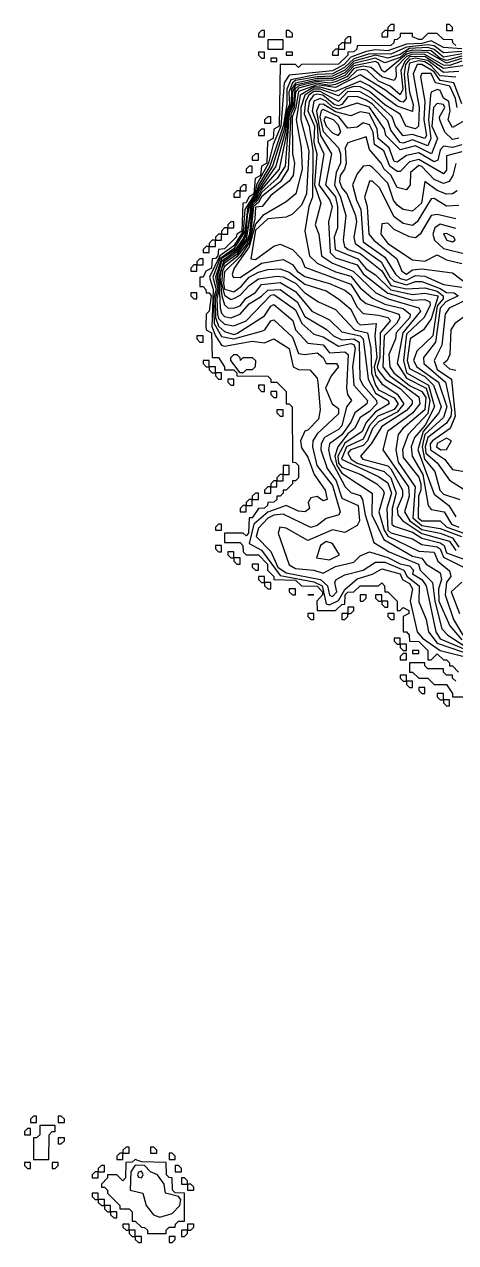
# Model space of a CAD drawing. Header units: metres. Extents: x 310028 to 360472, y 4137098 to 4159193.
# Drawn here: x 349508 to 351607, y 4145108 to 4151032 of the extents above; entities that cross this region are included whole.
import ezdxf

# ---------------------------------------------------------------- set-up
doc = ezdxf.new("R2010")
doc.units = ezdxf.units.M
for name, color, linetype in [('COAST', 5, 'Continuous'), ('CONTOUR', 254, 'Continuous'), ('CONTOUR_INDEX', 33, 'Continuous')]:
    doc.layers.add(name, color=color, linetype=linetype)

msp = doc.modelspace()

# ---------------------------------------------------------------- linework, layer by layer
at = {"layer": 'COAST'}
for points in [[(350647.5, 4150972.5), (350677.5, 4150972.5), (350677.5, 4151002.5), (350662.5, 4151002.5), (350647.5, 4150987.5), (350647.5, 4150972.5)], [(350782.5, 4150972.5), (350812.5, 4150972.5), (350812.5, 4150987.5), (350797.5, 4151002.5), (350782.5, 4151002.5), (350782.5, 4150972.5)], [(351247.5, 4150972.5), (351277.5, 4150972.5), (351277.5, 4151002.5), (351262.5, 4151002.5), (351247.5, 4150987.5), (351247.5, 4150972.5)], [(351277.5, 4151002.5), (351307.5, 4151002.5), (351307.5, 4151032.5), (351292.5, 4151032.5), (351277.5, 4151017.5), (351277.5, 4151002.5)], [(351562.5, 4151002.5), (351592.5, 4151002.5), (351592.5, 4151017.5), (351577.5, 4151032.5), (351562.5, 4151032.5), (351562.5, 4151002.5)], [(351607.5, 4150929.9), (351593.3, 4150942.5), (351592.5, 4150957.7), (351547.5, 4150958.3), (351517.5, 4150987.7), (351472.5, 4150987.7), (351442.5, 4150959.4), (351427.5, 4150959.2), (351397.8, 4150972.5), (351397.5, 4150987.5), (351352.5, 4150987.6), (351337.5, 4150987.6), (351337.1, 4150972.5), (351322.5, 4150958.3), (351307.5, 4150957.6), (351306.5, 4150942.5), (351292.5, 4150929.4), (351127.5, 4150927.7), (351126.5, 4150912.5), (351112.5, 4150899.7), (351082.5, 4150897.5), (351081.9, 4150882.5), (351037.5, 4150838.8), (350857.5, 4150837.5), (350842.5, 4150822.6), (350827.5, 4150837.5), (350752.5, 4150837.5), (350748, 4150537.5), (350721.6, 4150522.5), (350718.8, 4150477.5), (350691.9, 4150462.5), (350688, 4150357.5), (350661.6, 4150342.5), (350657.9, 4150297.5), (350631.5, 4150282.5), (350625, 4150207.5), (350601.2, 4150192.5), (350587.5, 4150165.2), (350572, 4150162.5), (350566.7, 4150027.5), (350541.4, 4150012.5), (350539.5, 4149997.5), (350482.5, 4149940.3), (350452.3, 4149937.5), (350448.8, 4149907.5), (350437.5, 4149893.6), (350422.4, 4149892.5), (350418.5, 4149847.5), (350391.7, 4149832.5), (350377.5, 4149803.2), (350362.4, 4149802.5), (350362.5, 4149757.5), (350377.5, 4149757.2), (350391.7, 4149742.5), (350392.4, 4149727.5), (350407.5, 4149726.4), (350416.7, 4149712.5), (350406.8, 4149637.5), (350392.2, 4149622.5), (350391.7, 4149562.5), (350392, 4149547.5), (350419.1, 4149532.5), (350422.5, 4149412.5), (350452.5, 4149412.1), (350482.5, 4149367.5), (350482.5, 4149352.5), (350527.5, 4149352.4), (350542.5, 4149337.5), (350542.5, 4149322.5), (350692.5, 4149322.2), (350707.4, 4149307.5), (350707.5, 4149292.5), (350737.5, 4149292.5), (350782.1, 4149247.5), (350782.5, 4149187.5), (350797.5, 4149187.4), (350811.9, 4149172.5), (350812.5, 4148902.5), (350827.5, 4148902.4), (350842.3, 4148887.5), (350842.2, 4148827.5), (350827.5, 4148812.7), (350812.5, 4148812.5), (350812.3, 4148797.5), (350782.5, 4148767.6), (350767.5, 4148767.5), (350767.4, 4148752.5), (350752.5, 4148737.8), (350737.5, 4148737.5), (350737.2, 4148722.5), (350722.5, 4148708.3), (350692.5, 4148707.5), (350692.1, 4148692.5), (350677.5, 4148679.2), (350647.5, 4148677.7), (350617.5, 4148633.2), (350602.3, 4148632.5), (350599.2, 4148557.5), (350587.5, 4148544.9), (350572.5, 4148557.6), (350482.5, 4148557.6), (350482.4, 4148512.5), (350557.5, 4148512.1), (350570.8, 4148497.5), (350572.5, 4148467.5), (350587.5, 4148452.4), (350647.5, 4148452.1), (350691.1, 4148407.5), (350691.9, 4148377.5), (350721.7, 4148347.5), (350722.5, 4148332.3), (350827.5, 4148329.9), (350857.5, 4148301.4), (350932.5, 4148299.8), (350959, 4148272.5), (350959.6, 4148257.5), (350932.3, 4148227.5), (350932.5, 4148182.4), (351022.5, 4148182), (351052.5, 4148211.6), (351067.7, 4148212.5), (351069.4, 4148257.5), (351082.5, 4148271.5), (351112.5, 4148272.2), (351142.5, 4148302), (351232.5, 4148302.3), (351247.5, 4148316.6), (351261.5, 4148302.5), (351262.4, 4148272.5), (351277.5, 4148272.1), (351322.1, 4148227.5), (351322.5, 4148182.5), (351337.5, 4148182.4), (351352.5, 4148196.5), (351379.9, 4148182.5), (351379.9, 4148167.5), (351351.9, 4148152.5), (351352.5, 4148077.5), (351367.5, 4148077.3), (351381.7, 4148062.5), (351382.5, 4148032.5), (351427.5, 4148031.5), (351472.4, 4147987.5), (351472.5, 4147942.5), (351487.5, 4147942.5), (351517.5, 4147970.4), (351547.5, 4147942.4), (351562.5, 4147941.9), (351577.3, 4147927.5), (351577.5, 4147912.5), (351592.5, 4147912.4), (351622, 4147882.5)], [(350692.5, 4150912.5), (350767.5, 4150912.5), (350767.5, 4150957.5), (350692.5, 4150957.5), (350692.5, 4150912.5)], [(351037.5, 4150912.5), (351067.6, 4150912.5), (351067.5, 4150942.5), (351052.5, 4150942.5), (351037.5, 4150927.5), (351037.5, 4150912.5)], [(351067.5, 4150942.5), (351097.5, 4150942.5), (351097.5, 4150972.5), (351082.5, 4150972.5), (351067.5, 4150957.5), (351067.5, 4150942.5)], [(350647.5, 4150882.5), (350662.5, 4150867.5), (350677.5, 4150867.5), (350677.5, 4150897.5), (350647.5, 4150897.5), (350647.5, 4150882.5)], [(350782.5, 4150882.5), (350812.5, 4150882.5), (350812.5, 4150897.5), (350782.5, 4150897.5), (350782.5, 4150882.5)], [(351007.5, 4150882.5), (351037.5, 4150882.4), (351037.5, 4150912.5), (351022.5, 4150912.5), (351007.5, 4150897.5), (351007.5, 4150882.5)], [(350707.5, 4150852.5), (350737.5, 4150852.5), (350737.5, 4150867.5), (350707.5, 4150867.5), (350707.5, 4150852.5)], [(350677.5, 4150552.5), (350707.6, 4150552.5), (350707.5, 4150582.5), (350692.5, 4150582.5), (350677.5, 4150567.5), (350677.5, 4150552.5)], [(350647.5, 4150492.5), (350677.5, 4150492.5), (350677.5, 4150522.5), (350662.5, 4150522.5), (350647.5, 4150507.5), (350647.5, 4150492.5)], [(350617.5, 4150372.5), (350647.5, 4150372.4), (350647.5, 4150402.5), (350632.5, 4150402.5), (350617.5, 4150387.5), (350617.5, 4150372.5)], [(350587.5, 4150312.5), (350617.5, 4150312.4), (350617.5, 4150342.5), (350602.5, 4150342.5), (350587.5, 4150327.5), (350587.5, 4150312.5)], [(350557.5, 4150222.5), (350587.5, 4150222.4), (350587.5, 4150252.5), (350572.5, 4150252.5), (350557.5, 4150237.5), (350557.5, 4150222.5)], [(350527.5, 4150192.5), (350557.5, 4150192.4), (350557.5, 4150222.5), (350542.5, 4150222.5), (350527.5, 4150207.5), (350527.5, 4150192.5)], [(350497.5, 4150042.5), (350527.5, 4150042.4), (350527.5, 4150072.5), (350512.5, 4150072.5), (350497.5, 4150057.5), (350497.5, 4150042.5)], [(350437.5, 4149982.5), (350467.5, 4149982.5), (350467.5, 4150012.5), (350452.5, 4150012.5), (350437.5, 4149997.5), (350437.5, 4149982.5)], [(350467.5, 4150012.5), (350497.5, 4150012.5), (350497.5, 4150042.5), (350482.5, 4150042.5), (350467.5, 4150027.5), (350467.5, 4150012.5)], [(350377.5, 4149922.5), (350407.5, 4149922.5), (350407.5, 4149952.5), (350392.5, 4149952.5), (350377.5, 4149937.5), (350377.5, 4149922.5)], [(350407.5, 4149952.5), (350437.6, 4149952.5), (350437.5, 4149982.5), (350422.5, 4149982.5), (350407.5, 4149967.5), (350407.5, 4149952.5)], [(350347.5, 4149862.5), (350377.5, 4149862.5), (350377.5, 4149892.5), (350362.5, 4149892.5), (350347.5, 4149877.5), (350347.5, 4149862.5)], [(350317.5, 4149832.5), (350347.5, 4149832.5), (350347.5, 4149862.5), (350332.5, 4149862.5), (350317.5, 4149847.5), (350317.5, 4149832.5)], [(350317.5, 4149712.5), (350332.5, 4149697.5), (350347.5, 4149697.5), (350347.5, 4149727.5), (350317.5, 4149727.5), (350317.5, 4149712.5)], [(350347.5, 4149502.5), (350362.5, 4149487.5), (350377.5, 4149487.5), (350377.5, 4149517.5), (350347.5, 4149517.5), (350347.5, 4149502.5)], [(350377.5, 4149382.5), (350392.5, 4149367.5), (350407.5, 4149367.5), (350407.5, 4149397.5), (350377.5, 4149397.5), (350377.5, 4149382.5)], [(350557.5, 4149337.7), (350512.7, 4149397.5), (350512.9, 4149412.5), (350527.5, 4149426.8), (350542.5, 4149426.7), (350556.8, 4149412.5), (350557.5, 4149397.5), (350572.5, 4149411.7), (350602.5, 4149412.4), (350617.5, 4149412.4), (350632.4, 4149397.5), (350632.1, 4149367.5), (350617.5, 4149353), (350587.5, 4149352.5), (350572.5, 4149337.8), (350557.5, 4149337.7)], [(350407.5, 4149352.5), (350422.5, 4149337.5), (350437.5, 4149337.5), (350437.5, 4149367.5), (350407.5, 4149367.5), (350407.5, 4149352.5)], [(350437.5, 4149322.5), (350452.5, 4149307.5), (350467.5, 4149307.5), (350467.5, 4149337.5), (350437.5, 4149337.5), (350437.5, 4149322.5)], [(350497.5, 4149292.5), (350512.5, 4149277.5), (350527.5, 4149277.5), (350527.5, 4149307.5), (350497.5, 4149307.5), (350497.5, 4149292.5)], [(350647.5, 4149262.5), (350662.5, 4149247.5), (350677.5, 4149247.5), (350677.5, 4149277.5), (350647.5, 4149277.5), (350647.5, 4149262.5)], [(350707.5, 4149232.5), (350722.5, 4149217.5), (350737.5, 4149217.5), (350737.5, 4149247.5), (350707.5, 4149247.5), (350707.5, 4149232.5)], [(350737.5, 4149142.5), (350752.5, 4149127.5), (350767.5, 4149127.5), (350767.5, 4149157.5), (350737.5, 4149157.5), (350737.5, 4149142.5)], [(350767.5, 4148842.5), (350797.5, 4148842.5), (350797.5, 4148887.5), (350767.5, 4148887.5), (350767.5, 4148842.5)], [(350707.5, 4148782.5), (350737.5, 4148782.5), (350737.5, 4148812.5), (350722.5, 4148812.5), (350707.5, 4148797.5), (350707.5, 4148782.5)], [(350737.5, 4148812.5), (350767.5, 4148812.5), (350767.5, 4148842.5), (350752.5, 4148842.5), (350737.5, 4148827.5), (350737.5, 4148812.5)], [(350617.5, 4148722.5), (350647.5, 4148722.5), (350647.5, 4148752.5), (350632.5, 4148752.5), (350617.5, 4148737.5), (350617.5, 4148722.5)], [(350677.5, 4148752.5), (350707.5, 4148752.5), (350707.5, 4148782.5), (350692.5, 4148782.5), (350677.5, 4148767.5), (350677.5, 4148752.5)], [(350557.5, 4148662.5), (350587.5, 4148662.5), (350587.5, 4148692.5), (350572.5, 4148692.5), (350557.5, 4148677.5), (350557.5, 4148662.5)], [(350587.5, 4148692.5), (350617.5, 4148692.5), (350617.5, 4148722.5), (350602.5, 4148722.5), (350587.5, 4148707.5), (350587.5, 4148692.5)], [(350437.5, 4148572.5), (350467.5, 4148572.5), (350467.5, 4148602.5), (350452.5, 4148602.5), (350437.5, 4148587.5), (350437.5, 4148572.5)], [(350437.5, 4148482.5), (350452.5, 4148467.5), (350467.5, 4148467.5), (350467.5, 4148497.5), (350437.5, 4148497.5), (350437.5, 4148482.5)], [(350497.5, 4148452.5), (350512.5, 4148437.5), (350527.5, 4148437.5), (350527.5, 4148467.5), (350497.5, 4148467.5), (350497.5, 4148452.5)], [(350527.5, 4148422.5), (350542.5, 4148407.5), (350557.5, 4148407.5), (350557.5, 4148437.5), (350527.5, 4148437.5), (350527.5, 4148422.5)], [(350617.5, 4148392.5), (350632.5, 4148377.5), (350647.5, 4148377.5), (350647.5, 4148407.5), (350617.5, 4148407.5), (350617.5, 4148392.5)], [(350647.5, 4148332.5), (350662.5, 4148317.5), (350677.5, 4148317.5), (350677.5, 4148347.5), (350647.5, 4148347.5), (350647.5, 4148332.5)], [(350677.5, 4148302.5), (350692.5, 4148287.5), (350707.5, 4148287.5), (350707.5, 4148317.5), (350677.5, 4148317.5), (350677.5, 4148302.5)], [(350797.5, 4148272.5), (350812.5, 4148257.5), (350827.5, 4148257.5), (350827.5, 4148287.5), (350797.5, 4148287.5), (350797.5, 4148272.5)], [(350887.5, 4148257.5), (350917.5, 4148257.5), (350887.5, 4148257.5)], [(351142.5, 4148242.5), (351142.5, 4148227.5), (351157.5, 4148227.5), (351172.5, 4148242.5), (351172.5, 4148257.5), (351142.5, 4148257.5), (351142.5, 4148242.5)], [(351217.5, 4148242.5), (351232.5, 4148227.5), (351247.5, 4148227.5), (351247.5, 4148257.5), (351217.5, 4148257.5), (351217.5, 4148242.5)], [(351247.5, 4148212.5), (351262.5, 4148197.5), (351277.5, 4148197.5), (351277.5, 4148227.5), (351247.5, 4148227.5), (351247.5, 4148212.5)], [(350887.5, 4148152.5), (350902.5, 4148137.5), (350917.5, 4148137.5), (350917.5, 4148167.5), (350887.5, 4148167.5), (350887.5, 4148152.5)], [(351052.5, 4148152.5), (351052.5, 4148137.5), (351067.5, 4148137.5), (351082.5, 4148152.5), (351082.5, 4148167.5), (351052.5, 4148167.5), (351052.5, 4148152.5)], [(351082.5, 4148182.5), (351082.5, 4148167.5), (351097.5, 4148167.5), (351112.5, 4148182.5), (351112.5, 4148197.5), (351082.5, 4148197.5), (351082.5, 4148182.5)], [(351277.5, 4148152.5), (351292.5, 4148137.5), (351307.5, 4148137.5), (351307.5, 4148167.5), (351277.5, 4148167.5), (351277.5, 4148152.5)], [(351307.5, 4148032.5), (351322.5, 4148017.5), (351337.5, 4148017.5), (351337.5, 4148047.5), (351307.5, 4148047.5), (351307.5, 4148032.5)], [(351337.5, 4148002.5), (351352.5, 4147987.5), (351367.5, 4147987.5), (351367.5, 4148017.5), (351337.5, 4148017.5), (351337.5, 4148002.5)], [(351397.5, 4147972.5), (351427.5, 4147972.5), (351427.5, 4147987.5), (351397.5, 4147987.5), (351397.5, 4147972.5)], [(351337.5, 4147942.5), (351367.5, 4147942.5), (351367.5, 4147972.5), (351352.5, 4147972.5), (351337.5, 4147957.5), (351337.5, 4147942.5)], [(351607.5, 4147837.9), (351592.8, 4147852.5), (351592.5, 4147867.5), (351562.5, 4147867.7), (351547.6, 4147882.5), (351547.5, 4147897.5), (351472.5, 4147897.8), (351457.5, 4147912.5), (351457.5, 4147927.5), (351382.5, 4147927.5), (351382.5, 4147882.5), (351397.5, 4147882.4), (351427.5, 4147852.4), (351472.5, 4147852.1), (351502.5, 4147822.4), (351562.5, 4147822.1), (351592.4, 4147777.5), (351592.5, 4147762.5), (351667.5, 4147762.3)], [(351337.5, 4147852.5), (351352.5, 4147837.5), (351367.5, 4147837.5), (351367.5, 4147867.5), (351337.5, 4147867.5), (351337.5, 4147852.5)], [(351367.5, 4147822.5), (351382.5, 4147807.5), (351397.5, 4147807.5), (351397.5, 4147837.5), (351367.5, 4147837.5), (351367.5, 4147822.5)], [(351427.5, 4147792.5), (351442.5, 4147777.5), (351457.5, 4147777.5), (351457.5, 4147807.5), (351427.5, 4147807.5), (351427.5, 4147792.5)], [(351517.5, 4147762.5), (351532.5, 4147747.5), (351547.5, 4147747.5), (351547.5, 4147777.5), (351517.5, 4147777.5), (351517.5, 4147762.5)], [(351547.5, 4147732.5), (351562.5, 4147717.5), (351577.5, 4147717.5), (351577.5, 4147747.5), (351547.5, 4147747.5), (351547.5, 4147732.5)], [(349537.5, 4145692.5), (349567.5, 4145692.5), (349567.5, 4145722.5), (349552.5, 4145722.5), (349537.5, 4145707.5), (349537.5, 4145692.5)], [(349672.5, 4145692.5), (349702.5, 4145692.5), (349702.5, 4145707.5), (349687.5, 4145722.5), (349672.5, 4145722.5), (349672.5, 4145692.5)], [(349552.5, 4145512.5), (349627.5, 4145512.5), (349627.7, 4145632.5), (349642.5, 4145647.3), (349657.5, 4145647.5), (349657.5, 4145677.5), (349582.5, 4145677.5), (349582.4, 4145632.5), (349567.5, 4145617.6), (349552.5, 4145617.5), (349552.5, 4145512.5)], [(349507.5, 4145632.5), (349537.5, 4145632.5), (349537.5, 4145662.5), (349522.5, 4145662.5), (349507.5, 4145647.5), (349507.5, 4145632.5)], [(349672.5, 4145602.5), (349672.5, 4145587.5), (349687.5, 4145587.5), (349702.5, 4145602.5), (349702.5, 4145617.5), (349672.5, 4145617.5), (349672.5, 4145602.5)], [(349987.5, 4145542.5), (350017.5, 4145542.5), (350017.5, 4145572.5), (350002.5, 4145572.5), (349987.5, 4145557.5), (349987.5, 4145542.5)], [(350122.5, 4145542.5), (350152.5, 4145542.5), (350152.5, 4145557.5), (350137.5, 4145572.5), (350122.5, 4145572.5), (350122.5, 4145542.5)], [(349507.5, 4145482.5), (349522.5, 4145467.5), (349537.5, 4145467.5), (349537.5, 4145497.5), (349507.5, 4145497.5), (349507.5, 4145482.5)], [(349642.5, 4145482.5), (349642.5, 4145467.5), (349657.5, 4145467.5), (349672.5, 4145482.5), (349672.5, 4145497.5), (349642.5, 4145497.5), (349642.5, 4145482.5)], [(350107.4, 4145152.5), (350197.5, 4145152.4), (350197.8, 4145167.5), (350212.5, 4145182.1), (350242.5, 4145182.4), (350242.9, 4145197.5), (350257.5, 4145211.9), (350287.5, 4145212.5), (350287.9, 4145347.5), (350242.5, 4145350.5), (350228.6, 4145362.5), (350227.7, 4145422.5), (350212.5, 4145423.5), (350199.2, 4145437.5), (350197.5, 4145497.6), (350077.5, 4145500.8), (350047.5, 4145512.6), (350032.5, 4145499.4), (350002.2, 4145497.5), (350000.1, 4145422.5), (349987.5, 4145408), (349957.5, 4145437.5), (349912.5, 4145437.5), (349912.4, 4145422.5), (349882.5, 4145392.5), (349882.5, 4145377.5), (349897.5, 4145377.4), (349912.2, 4145362.5), (349912.4, 4145347.5), (349972.4, 4145287.5), (349972.5, 4145272.5), (350017.5, 4145272.3), (350031.8, 4145257.5), (350032.5, 4145212.5), (350047.5, 4145212.4), (350077.5, 4145182.4), (350092.5, 4145181.9), (350107.1, 4145167.5), (350107.4, 4145152.5)], [(349957.5, 4145512.5), (349987.5, 4145512.5), (349987.5, 4145542.5), (349972.5, 4145542.5), (349957.5, 4145527.5), (349957.5, 4145512.5)], [(350212.5, 4145512.5), (350242.5, 4145512.5), (350242.5, 4145527.5), (350227.5, 4145542.5), (350212.5, 4145542.5), (350212.5, 4145512.5)], [(349837.5, 4145422.5), (349867.5, 4145422.5), (349867.5, 4145452.5), (349852.5, 4145452.5), (349837.5, 4145437.5), (349837.5, 4145422.5)], [(349867.5, 4145452.5), (349897.5, 4145452.5), (349897.5, 4145482.5), (349882.5, 4145482.5), (349867.5, 4145467.5), (349867.5, 4145452.5)], [(350242.5, 4145452.5), (350272.5, 4145452.5), (350272.5, 4145467.5), (350257.5, 4145482.5), (350242.5, 4145482.5), (350242.5, 4145452.5)], [(350272.5, 4145392.5), (350302.5, 4145392.5), (350302.5, 4145407.5), (350287.5, 4145422.5), (350272.5, 4145422.5), (350272.5, 4145392.5)], [(350302.4, 4145362.5), (350332.5, 4145362.5), (350332.5, 4145377.5), (350317.5, 4145392.5), (350302.5, 4145392.5), (350302.4, 4145362.5)], [(349837.5, 4145332.5), (349852.5, 4145317.5), (349867.5, 4145317.5), (349867.5, 4145347.5), (349837.5, 4145347.5), (349837.5, 4145332.5)], [(349867.5, 4145302.5), (349882.5, 4145287.5), (349897.5, 4145287.5), (349897.5, 4145317.5), (349867.5, 4145317.5), (349867.5, 4145302.5)], [(349897.5, 4145272.5), (349912.5, 4145257.5), (349927.5, 4145257.5), (349927.5, 4145287.5), (349897.5, 4145287.5), (349897.5, 4145272.5)], [(349927.5, 4145242.5), (349942.5, 4145227.5), (349957.5, 4145227.5), (349957.5, 4145257.5), (349927.5, 4145257.5), (349927.5, 4145242.5)], [(349987.5, 4145182.5), (350002.5, 4145167.5), (350017.5, 4145167.5), (350017.5, 4145197.5), (349987.5, 4145197.5), (349987.5, 4145182.5)], [(350302.5, 4145182.5), (350302.5, 4145167.5), (350317.5, 4145167.5), (350332.5, 4145182.5), (350332.5, 4145197.5), (350302.5, 4145197.5), (350302.5, 4145182.5)], [(350017.5, 4145152.5), (350032.5, 4145137.5), (350047.5, 4145137.5), (350047.5, 4145167.5), (350017.5, 4145167.5), (350017.5, 4145152.5)], [(350047.5, 4145122.5), (350062.5, 4145107.5), (350077.5, 4145107.5), (350077.5, 4145137.5), (350047.5, 4145137.5), (350047.5, 4145122.5)], [(350212.5, 4145122.5), (350212.5, 4145107.5), (350227.5, 4145107.5), (350242.5, 4145122.5), (350242.5, 4145137.5), (350212.5, 4145137.5), (350212.5, 4145122.5)], [(350272.5, 4145152.5), (350272.5, 4145137.5), (350287.5, 4145137.5), (350302.5, 4145152.5), (350302.5, 4145167.5), (350272.5, 4145167.5), (350272.5, 4145152.5)]]:
    msp.add_lwpolyline(points, dxfattribs=at)
at = {"layer": 'CONTOUR'}
for points, elevation in [([(351637.5, 4150913.5), (351547.5, 4150920.3), (351487.5, 4150951.7), (351442.5, 4150939.7), (351367.5, 4150936.2), (351277.5, 4150903.8), (351217.5, 4150909.2), (351172.5, 4150901), (351097.5, 4150872.3), (351065.1, 4150837.5), (351007.5, 4150805.9), (350797.5, 4150785.3), (350773.2, 4150747.5), (350756.5, 4150537.5), (350718.6, 4150447.5), (350696.6, 4150357.5), (350638, 4150252.5), (350630, 4150207.5), (350581, 4150132.5), (350572.8, 4150027.5), (350527.5, 4149955.8), (350459.1, 4149907.5), (350408.3, 4149802.5), (350426.5, 4149742.5), (350420.6, 4149562.5), (350437.5, 4149517), (350467.4, 4149472.5), (350482.5, 4149468.2), (350617.5, 4149491), (350677.5, 4149483.3), (350722.5, 4149502.4), (350797.5, 4149456.4), (350815.9, 4149367.5), (350842.5, 4149354.1), (350897.3, 4149352.5), (350932.5, 4149311.3), (350936.3, 4149292.5), (350947.4, 4149157.5), (350939.3, 4149112.5), (350887.5, 4149058.7), (350872.5, 4149053.7), (350851.5, 4149007.5), (350857.5, 4148973.2), (350887.5, 4148927.8), (350919.2, 4148842.5), (350971.4, 4148767.5), (350981.2, 4148722.5), (350962.5, 4148714.6), (350932.5, 4148736.3), (350902.5, 4148729.9), (350890, 4148707.5), (350895.2, 4148677.5), (350875.5, 4148662.5), (350842.5, 4148665.3), (350782.5, 4148692.2), (350692.5, 4148659.6), (350625, 4148602.5), (350602.5, 4148507.5), (350662.5, 4148475.9), (350752.5, 4148352.2), (350917.5, 4148320.5), (350957.3, 4148302.5), (350977.5, 4148214.7), (350992.5, 4148208.8), (351037.5, 4148230.7), (351067.5, 4148284), (351127.5, 4148335.3), (351202.5, 4148358.5), (351247.5, 4148384), (351337.5, 4148360.3), (351348.6, 4148332.5), (351382.5, 4148313.8), (351397.7, 4148287.5), (351386, 4148227.5), (351419.9, 4148077.5), (351445.7, 4148047.5), (351532.5, 4147988.1), (351727.5, 4147938.8)], 10), ([(351637.5, 4150899.9), (351547.5, 4150893.7), (351502.5, 4150927.6), (351472.5, 4150933.2), (351367.5, 4150921.8), (351292.5, 4150887.9), (351187.5, 4150888.4), (351112.5, 4150865.2), (351066.5, 4150822.5), (351007.5, 4150792.1), (350932.5, 4150788.2), (350804.6, 4150762.5), (350785.2, 4150717.5), (350785.4, 4150642.5), (350767.5, 4150537.4), (350702.1, 4150342.5), (350647.5, 4150251), (350632.5, 4150201.4), (350595.9, 4150147.5), (350580.3, 4150027.5), (350527.5, 4149940.9), (350459.8, 4149892.5), (350425.2, 4149802.5), (350440.9, 4149742.5), (350429.1, 4149697.5), (350431.3, 4149577.5), (350467.5, 4149514.3), (350527.5, 4149503.2), (350662.5, 4149540.9), (350679.1, 4149547.5), (350707.5, 4149590.9), (350722.5, 4149595.5), (350812.5, 4149511.6), (350842.5, 4149431.9), (350872.5, 4149426.1), (350932.5, 4149435.7), (350962.5, 4149413), (350977.5, 4149382.5), (351026.9, 4149382.5), (351036.4, 4149367.5), (351001.4, 4149322.5), (350973.4, 4149262.5), (351006.3, 4149187.5), (351037.5, 4149163.8), (351037.5, 4149138.8), (350932.5, 4149041.6), (350912.8, 4149007.5), (350910.1, 4148977.5), (350932.1, 4148887.5), (351007.5, 4148789.2), (351045.6, 4148662.5), (351037.9, 4148647.5), (350977.5, 4148629.4), (350932.5, 4148594.9), (350902.5, 4148585.1), (350767.5, 4148649.8), (350722.5, 4148645.2), (350692.5, 4148630.4), (350647.5, 4148581.9), (350635.9, 4148542.5), (350707.5, 4148469.6), (350741.8, 4148392.5), (350782.5, 4148364.7), (350949.5, 4148332.5), (350984.2, 4148302.5), (350992.5, 4148255.7), (351007.5, 4148249.2), (351029.7, 4148272.5), (351018.9, 4148317.5), (351026.1, 4148332.5), (351067.5, 4148354.8), (351157.5, 4148378.5), (351217.5, 4148416.8), (351262.5, 4148416.3), (351355.9, 4148377.5), (351372.1, 4148347.5), (351429.9, 4148302.5), (351427.5, 4148223.7), (351464.3, 4148137.5), (351475.1, 4148077.5), (351517.5, 4148022.5), (351697.5, 4147961.9)], 20), ([(351637.5, 4150889), (351547.5, 4150872.8), (351502.5, 4150910.1), (351472.5, 4150919.4), (351382.5, 4150915.3), (351337.5, 4150886.7), (351277.5, 4150868.9), (351217.5, 4150882.2), (351112.5, 4150853.7), (351067.5, 4150809), (351007.5, 4150780.4), (350932.5, 4150777.7), (350827.5, 4150758.7), (350812.5, 4150748.8), (350794.7, 4150702.5), (350798.1, 4150642.5), (350784.9, 4150612.5), (350772, 4150522.5), (350715.7, 4150342.5), (350647.5, 4150234.1), (350634, 4150192.5), (350607.5, 4150162.5), (350592.2, 4150102.5), (350587.7, 4150027.5), (350572.5, 4149991.4), (350535.6, 4149937.5), (350467.5, 4149891.7), (350438.1, 4149802.5), (350449, 4149742.5), (350435.9, 4149697.5), (350437.5, 4149606.1), (350452.5, 4149564.3), (350482.5, 4149538), (350527.5, 4149523.6), (350542.5, 4149528.3), (350677.5, 4149615.6), (350707.5, 4149662.5), (350722.5, 4149670.1), (350815.5, 4149592.5), (350828.4, 4149547.5), (350887.5, 4149482.6), (350962.5, 4149473.7), (350992.5, 4149435.1), (351067.5, 4149439.2), (351083.6, 4149427.5), (351076, 4149262.5), (351080.6, 4149232.5), (351100.8, 4149202.5), (351075.6, 4149172.5), (351052.5, 4149079.4), (351037.5, 4149061.9), (350968.3, 4149022.5), (350951.9, 4148992.5), (350950.5, 4148962.5), (350982.2, 4148872.5), (351026.1, 4148812.5), (351052.5, 4148727.8), (351132.6, 4148692.5), (351139.2, 4148617.5), (351127.5, 4148595.6), (351067.5, 4148560.4), (351007.5, 4148574), (350887.5, 4148522.7), (350782.5, 4148582.6), (350751.4, 4148587.5), (350743.5, 4148557.5), (350797.5, 4148404.1), (350827.5, 4148385.8), (350917.5, 4148378.2), (350962.5, 4148364), (351022.5, 4148396.3), (351112.5, 4148417.2), (351142.5, 4148448.2), (351187.5, 4148467), (351277.5, 4148439.7), (351337.5, 4148408.3), (351382.5, 4148399.7), (351401.4, 4148377.5), (351397.5, 4148360.5), (351442.5, 4148332.7), (351463.8, 4148302.5), (351511.7, 4148077.5), (351532.5, 4148044.3), (351667.5, 4147986.9)], 30), ([(351637.5, 4150878.2), (351562.5, 4150857.1), (351531.2, 4150867.5), (351487.5, 4150903.1), (351397.5, 4150906.8), (351367.5, 4150899.3), (351337.5, 4150871.8), (351262.5, 4150845.2), (351217.5, 4150868.2), (351112.5, 4150842), (351067.5, 4150796.2), (351007.5, 4150769.9), (350932.5, 4150769.8), (350827.5, 4150747.1), (350807.7, 4150717.5), (350805.9, 4150642.5), (350790.6, 4150612.5), (350777.2, 4150507.5), (350732.2, 4150342.5), (350649.6, 4150222.5), (350632.5, 4150181.6), (350612.5, 4150162.5), (350593.7, 4150027.5), (350576.6, 4149982.5), (350542.5, 4149934), (350467.5, 4149878.8), (350446.4, 4149802.5), (350455.4, 4149742.5), (350444.8, 4149697.5), (350448.1, 4149622.5), (350452.5, 4149601.9), (350482.5, 4149574.2), (350527.5, 4149566.5), (350587.5, 4149591), (350707.5, 4149714.9), (350722.5, 4149718.3), (350827.5, 4149643.6), (350858.8, 4149577.5), (350917.5, 4149526.6), (350962.5, 4149512.6), (351037.5, 4149468.2), (351097.5, 4149480.7), (351112.5, 4149475.7), (351117.5, 4149457.5), (351105.1, 4149367.5), (351111.2, 4149277.5), (351178.6, 4149202.5), (351175.2, 4149187.5), (351116.7, 4149142.5), (351096.5, 4149097.5), (351052.5, 4149036.5), (350993.4, 4148992.5), (350989.1, 4148962.5), (350998.4, 4148917.5), (351068.9, 4148782.5), (351097.5, 4148755.4), (351142.5, 4148740.6), (351153.8, 4148722.5), (351166.8, 4148647.5), (351208.9, 4148512.5), (351283.7, 4148467.5), (351426.9, 4148407.5), (351434.9, 4148377.5), (351495.1, 4148317.5), (351506.2, 4148227.5), (351540.5, 4148092.5), (351569.2, 4148062.5), (351652.5, 4148007.9)], 40), ([(351637.5, 4150853.9), (351577.5, 4150832), (351547.5, 4150833.8), (351457.5, 4150886.7), (351397.5, 4150887.8), (351367.5, 4150876.3), (351316.8, 4150822.5), (351317, 4150777.5), (351307.5, 4150760), (351247.5, 4150777.7), (351196.5, 4150822.5), (351157.5, 4150829.2), (351112.5, 4150817.2), (351078.1, 4150777.5), (351022.5, 4150752.9), (350992.5, 4150746.2), (350932.5, 4150754), (350840.4, 4150732.5), (350824.9, 4150717.5), (350818.9, 4150642.5), (350797, 4150597.5), (350777.9, 4150342.5), (350738.2, 4150282.5), (350662.5, 4150215.4), (350644.6, 4150177.5), (350617.5, 4150151.1), (350603, 4150012.5), (350592.5, 4149982.5), (350542.5, 4149913.1), (350482.5, 4149871.6), (350467.5, 4149845.7), (350460, 4149802.5), (350468.7, 4149712.5), (350482.5, 4149668.8), (350497.5, 4149654.2), (350527.5, 4149652.9), (350557.5, 4149664), (350587.5, 4149700.3), (350632.5, 4149728.4), (350662.5, 4149766.6), (350752.5, 4149776.9), (350827.5, 4149733.8), (350907.4, 4149637.5), (350992.5, 4149594.9), (351052.5, 4149536.4), (351142.5, 4149517.1), (351157.5, 4149503.1), (351181.2, 4149307.5), (351217.5, 4149238.9), (351278.7, 4149202.5), (351284.4, 4149187.5), (351217.5, 4149148.2), (351172.5, 4149095.9), (351152.8, 4149052.5), (351067.5, 4148995.4), (351034.3, 4148932.5), (351037.5, 4148898.8), (351052.5, 4148878.2), (351145.9, 4148842.5), (351223.2, 4148797.5), (351254.4, 4148767.5), (351259.3, 4148752.5), (351233.6, 4148662.5), (351258.9, 4148572.5), (351277.5, 4148542.9), (351427.5, 4148471), (351502.5, 4148464.9), (351520.9, 4148422.5), (351577.5, 4148374.8), (351584.4, 4148347.5), (351562.5, 4148319), (351557, 4148257.5), (351596.5, 4148137.5), (351641.6, 4148062.5)], 60), ([(351652.5, 4150831.7), (351547.5, 4150818.4), (351457.5, 4150876.3), (351382.5, 4150874.6), (351360, 4150852.5), (351340.2, 4150807.5), (351349.7, 4150717.5), (351337.5, 4150689.1), (351289.3, 4150732.5), (351232.5, 4150757), (351175.9, 4150807.5), (351157.5, 4150813.2), (351127, 4150807.5), (351082.5, 4150765.5), (351022.5, 4150740.1), (350992.5, 4150735.5), (350932.5, 4150746), (350842.5, 4150721.8), (350828.1, 4150702.5), (350821.9, 4150627.5), (350804.7, 4150597.5), (350791.9, 4150327.5), (350752.5, 4150266.2), (350662.5, 4150194.3), (350647.5, 4150165.4), (350623.8, 4150147.5), (350608, 4150012.5), (350592.7, 4149967.5), (350542.5, 4149901.2), (350482.5, 4149855.6), (350472.6, 4149832.5), (350466.7, 4149772.5), (350482.5, 4149715.9), (350512.5, 4149694.9), (350527.5, 4149699.5), (350557.5, 4149715.1), (350602.5, 4149763.1), (350647.5, 4149794.1), (350737.5, 4149808.3), (350767.5, 4149804.9), (350827.5, 4149774.4), (350872.5, 4149727.6), (350940.4, 4149682.5), (351022.5, 4149646), (351115.3, 4149547.5), (351178.5, 4149532.5), (351193.7, 4149457.5), (351197.9, 4149337.5), (351217.5, 4149277.4), (351232.5, 4149254.8), (351307.5, 4149216.6), (351326.9, 4149187.5), (351307.5, 4149158.8), (351228.6, 4149127.5), (351187.5, 4149081.4), (351157.5, 4149015.1), (351075.8, 4148977.5), (351051.2, 4148917.5), (351232.5, 4148832.9), (351277.5, 4148803.3), (351295, 4148752.5), (351271.7, 4148677.5), (351277.7, 4148572.5), (351292.5, 4148560.1), (351397.5, 4148530.9), (351442.5, 4148502.4), (351517.5, 4148492), (351531.7, 4148482.5), (351547.5, 4148440.9), (351646.2, 4148392.5)], 70), ([(351622.5, 4150803.4), (351547.5, 4150798.3), (351472.5, 4150857.4), (351412.5, 4150868.1), (351382.5, 4150861.9), (351363.8, 4150837.5), (351357.3, 4150792.5), (351367, 4150672.5), (351352.5, 4150654.8), (351336.5, 4150657.5), (351262.5, 4150714.7), (351142.5, 4150787.4), (351022.5, 4150725.2), (350932.5, 4150737.9), (350842.5, 4150705.8), (350829, 4150627.5), (350811.3, 4150582.5), (350812.3, 4150402.5), (350822.5, 4150357.5), (350816.3, 4150297.5), (350797.5, 4150270.6), (350707.5, 4150200.6), (350664.6, 4150147.5), (350632.5, 4150143.3), (350630.5, 4150087.5), (350602.5, 4149970.8), (350557.5, 4149903.2), (350482.5, 4149829.3), (350476.7, 4149772.5), (350482.5, 4149745.3), (350527.5, 4149731.5), (350563.3, 4149757.5), (350601.3, 4149802.5), (350647.5, 4149827.3), (350692.5, 4149840.7), (350752.5, 4149843.5), (350797.5, 4149826.9), (350872.5, 4149768.5), (350977.5, 4149736.2), (351036.6, 4149697.5), (351097.5, 4149646.6), (351127.5, 4149583.9), (351142.5, 4149570.7), (351220.7, 4149577.5), (351214.4, 4149517.5), (351223.2, 4149412.5), (351210.1, 4149367.5), (351217.5, 4149325.7), (351247.5, 4149283.8), (351322.5, 4149234.7), (351354.5, 4149187.5), (351322.5, 4149146.5), (351232.5, 4149099.5), (351201.9, 4149067.5), (351178.7, 4149007.5), (351157.5, 4148984.3), (351095.7, 4148962.5), (351082.5, 4148947.2), (351099, 4148917.5), (351127.5, 4148898.9), (351260.1, 4148857.5), (351292.5, 4148826.6), (351317.7, 4148752.5), (351298.8, 4148677.5), (351297.4, 4148602.5), (351307.5, 4148592.5), (351397.5, 4148563.6), (351442.5, 4148533.6), (351532.5, 4148511.7), (351550.9, 4148497.5), (351562.5, 4148461.7), (351652.5, 4148430.7)], 80), ([(351607.5, 4150776.3), (351532.5, 4150781.6), (351487.5, 4150830.9), (351457.5, 4150850.1), (351427.5, 4150855.7), (351382.5, 4150843.1), (351372.5, 4150792.5), (351382.5, 4150702.5), (351400.9, 4150642.5), (351397.5, 4150608.2), (351322.5, 4150634.7), (351187.5, 4150733.9), (351142.5, 4150755.9), (351022.5, 4150706.5), (350947.5, 4150727.4), (350917.5, 4150726.9), (350850, 4150687.5), (350830.2, 4150567.5), (350855.6, 4150432.5), (350860.8, 4150327.5), (350830.1, 4150207.5), (350782.5, 4150169.3), (350668.9, 4150102.5), (350632.5, 4150060.4), (350602.5, 4149950.6), (350529.1, 4149847.5), (350519, 4149817.5), (350524.3, 4149802.5), (350557.5, 4149800.7), (350662.5, 4149871.2), (350767.5, 4149888.4), (350812.5, 4149864.4), (350835.7, 4149832.5), (350872.5, 4149805.6), (350992.5, 4149772.9), (351067.5, 4149739.2), (351097.5, 4149717.7), (351127.5, 4149656.5), (351157.5, 4149626.8), (351232.5, 4149618.2), (351277.5, 4149606.2), (351290.9, 4149592.5), (351240.6, 4149532.5), (351239, 4149412.5), (351224.5, 4149367.5), (351228.3, 4149352.5), (351263.5, 4149307.5), (351337.5, 4149261.3), (351396.2, 4149202.5), (351396.5, 4149187.5), (351367.5, 4149153.9), (351247.5, 4149076.9), (351196.7, 4148992.5), (351144.1, 4148932.5), (351155, 4148917.5), (351277.5, 4148886), (351292.5, 4148870.8), (351349, 4148767.5), (351349.1, 4148737.5), (351321.9, 4148677.5), (351325.9, 4148647.5), (351350.1, 4148617.5), (351442.5, 4148556.8), (351577.5, 4148519.3), (351607.5, 4148473.7)], 90), ([(351614.4, 4150627.5), (351606.3, 4150672.5), (351578.5, 4150732.5), (351510, 4150747.5), (351487.5, 4150794.2), (351442.5, 4150793.4), (351435.7, 4150777.5), (351458, 4150657.5), (351452.4, 4150567.5), (351465.6, 4150492.5), (351457.5, 4150477), (351397.5, 4150497.2), (351352.5, 4150489.9), (351315.1, 4150537.5), (351298.4, 4150582.5), (351198.8, 4150672.5), (351142.5, 4150704.1), (351082.5, 4150705.2), (351037.5, 4150657.1), (350947.5, 4150705.9), (350917.5, 4150705.3), (350891.8, 4150687.5), (350876.9, 4150657.5), (350870.4, 4150597.5), (350893.8, 4150537.5), (350911.6, 4150417.5), (350910.7, 4150192.5), (350891.8, 4150147.5), (350873.2, 4150027.5), (350896.2, 4149907.5), (350932.5, 4149871.5), (351022.5, 4149829.7), (351097.5, 4149807.4), (351142.5, 4149751), (351202.5, 4149701.2), (351262.5, 4149672.4), (351352.5, 4149650.4), (351386.6, 4149622.5), (351383.8, 4149607.5), (351317.8, 4149532.5), (351314.1, 4149502.5), (351281.5, 4149427.5), (351286.6, 4149367.5), (351307.1, 4149337.5), (351382.5, 4149275.4), (351442.5, 4149246.4), (351462.7, 4149217.5), (351457, 4149157.5), (351352.5, 4149069.2), (351327.9, 4149037.5), (351315.5, 4148962.5), (351327.9, 4148902.5), (351410, 4148782.5), (351399.5, 4148632.5), (351442.5, 4148594.9), (351532.5, 4148579.9), (351636.6, 4148542.5)], 110), ([(351652.5, 4150565.7), (351592.5, 4150531.3), (351570.8, 4150567.5), (351581.2, 4150612.5), (351574.9, 4150657.5), (351547.5, 4150673.9), (351532.5, 4150710.4), (351517.5, 4150715.3), (351487.5, 4150703.2), (351484.3, 4150687.5), (351474.5, 4150567.5), (351486.9, 4150477.5), (351472.5, 4150442.3), (351397.5, 4150471.3), (351352.5, 4150454.4), (351337.5, 4150458.5), (351292.5, 4150517.8), (351277.5, 4150562.7), (351202.5, 4150643.7), (351172.5, 4150664.4), (351127.5, 4150682.3), (351082.5, 4150679.3), (351053.5, 4150642.5), (351037.5, 4150637), (351015.7, 4150642.5), (350960.2, 4150687.5), (350932.5, 4150693.7), (350914.6, 4150687.5), (350894.9, 4150657.5), (350888.1, 4150612.5), (350919.8, 4150537.5), (350917.5, 4150457.6), (350931.6, 4150402.5), (350920.5, 4150252.5), (350950.9, 4150162.5), (350924, 4150057.5), (350940.6, 4150012.5), (350954.9, 4149907.5), (351007.5, 4149871.6), (351108.3, 4149832.5), (351219, 4149727.5), (351278.9, 4149697.5), (351427.5, 4149654.4), (351435.8, 4149637.5), (351351, 4149532.5), (351322.4, 4149382.5), (351367.5, 4149311.7), (351464.3, 4149262.5), (351481.1, 4149202.5), (351472.5, 4149139.7), (351376.3, 4149037.5), (351348, 4148962.5), (351352.5, 4148925.9), (351427.5, 4148830), (351437.5, 4148797.5), (351438.5, 4148767.5), (351426.7, 4148737.5), (351424.5, 4148632.5), (351442.5, 4148617.6), (351532.5, 4148617.9), (351564.4, 4148587.5), (351652.5, 4148555.9)], 120), ([(351622.5, 4150478.9), (351592.5, 4150473), (351555.4, 4150507.5), (351530.1, 4150567.5), (351528.8, 4150582.5), (351555.5, 4150627.5), (351547.5, 4150643.4), (351517.5, 4150647.8), (351500, 4150627.5), (351490.8, 4150537.5), (351519.4, 4150477.5), (351489.1, 4150402.5), (351412.5, 4150441.7), (351337.5, 4150421.9), (351266.7, 4150492.5), (351261.3, 4150522.5), (351187.5, 4150629.5), (351127.5, 4150649.7), (351037.5, 4150620.2), (351007.5, 4150629.3), (350977.5, 4150658.4), (350947.5, 4150672.4), (350917.5, 4150658.6), (350908.6, 4150612.5), (350932.5, 4150545.3), (350937.8, 4150462.5), (350965.3, 4150402.5), (350941.7, 4150252.5), (350995.4, 4150177.5), (351006.4, 4150147.5), (350988.8, 4150072.5), (350996.1, 4149922.5), (351022.5, 4149897.5), (351127.5, 4149862.5), (351157.5, 4149818.5), (351277.5, 4149724.4), (351397.5, 4149691.9), (351457.5, 4149694.1), (351482.5, 4149682.5), (351483.4, 4149667.5), (351454.3, 4149607.5), (351367.5, 4149525.1), (351354, 4149397.5), (351368.5, 4149337.5), (351476, 4149277.5), (351504.6, 4149172.5), (351458.9, 4149082.5), (351406.5, 4149022.5), (351390.1, 4148977.5), (351396, 4148932.5), (351448.3, 4148842.5), (351473, 4148692.5), (351487.5, 4148672.5), (351551.2, 4148662.5), (351587.2, 4148602.5), (351622.5, 4148587.8)], 130), ([(351637.5, 4150446.5), (351592.5, 4150433.4), (351547.5, 4150440.3), (351532.5, 4150422.9), (351520.5, 4150372.5), (351502.5, 4150364.3), (351427.5, 4150407.8), (351367.5, 4150395.3), (351322.5, 4150361.6), (351307.5, 4150365.9), (351283.2, 4150432.5), (351230.6, 4150477.5), (351225.2, 4150522.5), (351187.5, 4150599.2), (351142.5, 4150607.1), (351097.5, 4150588.1), (351022.5, 4150607.4), (350962.5, 4150645.1), (350943.4, 4150642.5), (350929.7, 4150612.5), (350949.9, 4150492.5), (351002.8, 4150402.5), (350973.6, 4150252.5), (351022.5, 4150193), (351031.4, 4150147.5), (351031.8, 4150042.5), (351016.1, 4149997.5), (351020.9, 4149937.5), (351131.2, 4149892.5), (351172.5, 4149843.4), (351217.5, 4149814), (351292.5, 4149741.1), (351397.5, 4149719.4), (351457.5, 4149724.7), (351521.5, 4149712.5), (351487.5, 4149601.1), (351450.5, 4149547.5), (351386.7, 4149502.5), (351372.1, 4149397.5), (351382.5, 4149358.8), (351457.5, 4149320.7), (351499.2, 4149277.5), (351536.6, 4149172.5), (351526, 4149142.5), (351449.7, 4149052.5), (351423.6, 4148962.5), (351502.5, 4148747.3), (351574.9, 4148692.5), (351607.5, 4148637.1)], 140), ([(351034.8, 4150492.5), (351048.3, 4150507.5), (351037.5, 4150542.7), (351012.2, 4150567.5), (350974, 4150582.5), (350966.2, 4150567.5), (350977.5, 4150537.4), (351007.5, 4150505.7), (351034.8, 4150492.5)], 160), ([(351607.5, 4150355.7), (351594.4, 4150297.5), (351576.5, 4150267.5), (351547.5, 4150259.3), (351502.5, 4150278.1), (351442.5, 4150341), (351427.5, 4150345.5), (351387.9, 4150312.5), (351386, 4150252.5), (351367.5, 4150227.6), (351322.5, 4150238.7), (351292.5, 4150299.5), (351258.8, 4150327.5), (351244.8, 4150357.5), (351187.5, 4150424.4), (351172.5, 4150485), (351082.5, 4150456.6), (351070, 4150432.5), (351074.8, 4150357.5), (351066.9, 4150327.5), (351045.5, 4150297.5), (351041.2, 4150267.5), (351052.5, 4150237.6), (351078.1, 4150207.5), (351120.5, 4150102.5), (351125.4, 4150072.5), (351111.2, 4149997.5), (351118.6, 4149967.5), (351245.3, 4149877.5), (351286.6, 4149802.5), (351307.5, 4149783.7), (351367.5, 4149766.2), (351412.5, 4149781.9), (351442.5, 4149781.3), (351532.5, 4149748.3), (351562.5, 4149728.2), (351599.6, 4149727.5), (351620.1, 4149712.5), (351560.2, 4149682.5), (351532.5, 4149652.5), (351510, 4149487.5), (351450.5, 4149412.5), (351452, 4149382.5), (351557.5, 4149292.5), (351588, 4149157.5), (351583.8, 4149127.5), (351562.5, 4149092.5), (351472.5, 4149023.4), (351459.3, 4148977.5), (351463, 4148947.5), (351517.5, 4148900.1), (351577.5, 4148815.2), (351667.5, 4148758.2)], 160), ([(351614.9, 4150222.5), (351592.5, 4150207.6), (351562.5, 4150206.7), (351517.5, 4150223.8), (351457.5, 4150268.7), (351441, 4150162.5), (351397.5, 4150123.4), (351352.5, 4150132.3), (351322.5, 4150153.1), (351305.6, 4150177.5), (351277.5, 4150260.8), (351202.5, 4150336), (351187.5, 4150345.7), (351157.5, 4150343.1), (351127.5, 4150305.3), (351104.7, 4150252.5), (351124.4, 4150177.5), (351146.5, 4150132.5), (351157.5, 4149975.5), (351262.5, 4149900.8), (351313.9, 4149817.5), (351337.5, 4149796.7), (351367.5, 4149788.1), (351412.5, 4149811.8), (351457.5, 4149807.6), (351547.5, 4149767.4), (351637.5, 4149754.2)], 170), ([(351622.5, 4150150.8), (351562.5, 4150147.8), (351502.5, 4150185.5), (351487.5, 4150184.4), (351420.1, 4150072.5), (351397.5, 4150054.9), (351352.5, 4150063.7), (351307.5, 4150096.8), (351235.9, 4150237.5), (351202.5, 4150270.4), (351187.5, 4150269.7), (351163.3, 4150192.5), (351176.6, 4150147.5), (351185.3, 4150012.5), (351208.5, 4149982.5), (351321.8, 4149892.5), (351346, 4149832.5), (351367.5, 4149817.1), (351397.5, 4149838.1), (351442.5, 4149844.2), (351592.5, 4149824.3), (351719.8, 4149727.5)], 180), ([(351607.5, 4150086.9), (351517.5, 4150108.5), (351488.5, 4150102.5), (351435, 4150012.5), (351412.5, 4149994.7), (351382.5, 4149998.7), (351307.5, 4150034.1), (351277.5, 4150066.1), (351247.5, 4150062.3), (351243.7, 4150012.5), (351277.5, 4149966.5), (351397.5, 4149887.2), (351457.5, 4149880.5), (351517.5, 4149911), (351562.5, 4149888), (351637.5, 4149870.2)], 190), ([(351564.2, 4149982.5), (351592.5, 4149975.4), (351605.4, 4149982.5), (351599.2, 4149997.5), (351562.5, 4150015.6), (351547.5, 4150013.3), (351564.2, 4149982.5)], 210), ([(351669.7, 4149697.5), (351575.7, 4149652.5), (351556.8, 4149622.5), (351539.5, 4149472.5), (351503.2, 4149397.5), (351517.5, 4149354.6), (351586.9, 4149307.5), (351604.6, 4149127.5), (351580.7, 4149067.5), (351494.3, 4149007.5), (351484.1, 4148992.5), (351484.5, 4148962.5), (351553.8, 4148917.5), (351592.5, 4148868), (351697.5, 4148850.4)], 170), ([(351667.5, 4149623.6), (351602.8, 4149577.5), (351583.5, 4149547.5), (351579.9, 4149427.5), (351566.7, 4149397.5), (351548.2, 4149382.5), (351577.5, 4149357), (351607.5, 4149350.5)], 180), ([(351536, 4148962.5), (351562.5, 4148964.7), (351587.8, 4149007.5), (351562.5, 4149020.4), (351517.5, 4148994.7), (351513.9, 4148977.5), (351536, 4148962.5)], 180), ([(350930.5, 4148437.5), (350992.5, 4148428.5), (351041.5, 4148452.5), (351007.5, 4148507.5), (350977.5, 4148517.6), (350949.9, 4148497.5), (350930.5, 4148437.5)], 40), ([(351637.5, 4148318.9), (351586.3, 4148272.5), (351626.9, 4148167.5)], 70), ([(350135.7, 4145242.5), (350167.5, 4145231.1), (350227.5, 4145248.6), (350264.5, 4145287.5), (350269.7, 4145317.5), (350257.5, 4145332), (350194.5, 4145347.5), (350187.5, 4145392.5), (350155.9, 4145437.5), (350122.5, 4145452.5), (350092.5, 4145483.2), (350047.5, 4145483.9), (350025.6, 4145452.5), (350022.4, 4145362.5), (350084.7, 4145347.5), (350100.1, 4145287.5), (350135.7, 4145242.5)], 10), ([(350058.6, 4145437.5), (350062.5, 4145425.7), (350077.5, 4145423.2), (350086.6, 4145437.5), (350077.5, 4145455.5), (350062.5, 4145450.5), (350058.6, 4145437.5)], 20)]:
    msp.add_lwpolyline(points, dxfattribs=dict(at, elevation=elevation))
at = {"layer": 'CONTOUR_INDEX'}
for points, elevation in [([(351637.5, 4150866.7), (351562.5, 4150844.2), (351472.5, 4150895.1), (351397.5, 4150897.1), (351367.5, 4150888.1), (351262.5, 4150800.1), (351247.5, 4150807.6), (351232.5, 4150843.2), (351217.5, 4150851.2), (351112.5, 4150830.3), (351067.5, 4150783.5), (351007.5, 4150759.6), (350932.5, 4150761.9), (350827.5, 4150736.1), (350813.2, 4150702.5), (350813.3, 4150642.5), (350792.2, 4150597.5), (350785.5, 4150507.5), (350748.1, 4150327.5), (350662.5, 4150229.4), (350636.7, 4150177.5), (350617.4, 4150162.5), (350587.5, 4149987.3), (350542.5, 4149924.1), (350476.6, 4149877.5), (350454, 4149802.5), (350460.9, 4149652.5), (350467.5, 4149627.2), (350482.5, 4149611.9), (350512.5, 4149605.9), (350557.5, 4149622.6), (350602.5, 4149673.2), (350662.5, 4149709.9), (350692.5, 4149740.4), (350752.5, 4149743.3), (350835.8, 4149682.5), (350872.5, 4149612.5), (350977.5, 4149550.9), (351013, 4149517.5), (351052.5, 4149498.2), (351112.5, 4149503.9), (351136.9, 4149487.5), (351141.3, 4149307.5), (351157.5, 4149276.3), (351222.6, 4149202.5), (351223.6, 4149187.5), (351187.5, 4149149.1), (351142.5, 4149121), (351115.4, 4149067.5), (351082.5, 4149040.7), (351033.7, 4148977.5), (351018.5, 4148932.5), (351028.4, 4148887.5), (351052.5, 4148849.9), (351200.8, 4148752.5), (351199.8, 4148647.5), (351257.4, 4148527.5), (351397.5, 4148446.1), (351442.5, 4148437.1), (351464.2, 4148407.5), (351532.5, 4148365.3), (351539.1, 4148332.5), (351523.2, 4148287.5), (351526.3, 4148227.5), (351578.5, 4148107.5), (351637.5, 4148038.6)], 50), ([(351637.5, 4150645.3), (351598, 4150747.5), (351532.5, 4150759), (351502.5, 4150802.1), (351442.5, 4150838), (351420.1, 4150837.5), (351400.9, 4150792.5), (351429.6, 4150627.5), (351427.1, 4150537.5), (351412.5, 4150524.2), (351364.3, 4150537.5), (351337.5, 4150595.8), (351262.5, 4150641.3), (351187.5, 4150705.9), (351142.5, 4150728.2), (351112.5, 4150729.9), (351072.2, 4150717.5), (351037.5, 4150684.6), (350947.8, 4150717.5), (350917.5, 4150717.4), (350872.9, 4150687.5), (350853.2, 4150627.5), (350853.8, 4150567.5), (350892.6, 4150417.5), (350880.9, 4150207.5), (350857.5, 4150152.9), (350812.5, 4150108.9), (350782.5, 4150094.4), (350692.5, 4150086.8), (350632.5, 4150032), (350610.4, 4149892.5), (350632.5, 4149889.7), (350722.5, 4149953.5), (350752.5, 4149963), (350812.5, 4149936.9), (350856.8, 4149892.5), (350872.5, 4149850.9), (351097.5, 4149768.5), (351142.5, 4149697.5), (351172.5, 4149674.2), (351331, 4149622.5), (351335.9, 4149607.5), (351319.2, 4149577.5), (351260, 4149517.5), (351253.2, 4149367.5), (351287.6, 4149322.5), (351427.5, 4149221.5), (351433.8, 4149187.5), (351397.5, 4149141.1), (351275.6, 4149052.5), (351253, 4148962.5), (351377.2, 4148782.5), (351381.5, 4148737.5), (351358.6, 4148662.5), (351383.6, 4148617.5), (351442.5, 4148576.1), (351532.5, 4148557.7), (351592.5, 4148534.5), (351622.5, 4148490.2)], 100), ([(351637.5, 4150412), (351562.5, 4150393.7), (351562.5, 4150323.2), (351547.5, 4150306), (351427.5, 4150375.7), (351382.5, 4150363.8), (351337.5, 4150316.4), (351322.5, 4150316.7), (351287.7, 4150342.5), (351257.5, 4150417.5), (351212.1, 4150447.5), (351206.5, 4150507.5), (351187.5, 4150544.1), (351157.5, 4150554.4), (351127.5, 4150532.8), (351082.5, 4150527.3), (351039.1, 4150582.5), (350962.5, 4150618.5), (350952, 4150612.5), (350945.6, 4150582.5), (350962.5, 4150511.5), (351037.5, 4150432.2), (351047.5, 4150402.5), (351046.9, 4150357.5), (351025.5, 4150312.5), (351017.7, 4150252.5), (351046.3, 4150192.5), (351072.7, 4150102.5), (351060.2, 4149982.5), (351066.9, 4149952.5), (351084.7, 4149937.5), (351142.5, 4149917.8), (351247.5, 4149833.4), (351292.5, 4149762.6), (351367.5, 4149745.9), (351457.5, 4149750.5), (351517.5, 4149735.4), (351546.3, 4149712.5), (351546, 4149697.5), (351517.5, 4149663.8), (351495.7, 4149517.5), (351419.2, 4149442.5), (351402.7, 4149397.5), (351418.8, 4149367.5), (351523.7, 4149292.5), (351563.8, 4149172.5), (351547.5, 4149121.1), (351457.5, 4149037.6), (351445.1, 4148977.5), (351455.3, 4148917.5), (351506.6, 4148857.5), (351530.2, 4148767.5), (351547.5, 4148747.6), (351627.9, 4148722.5)], 150), ([(351607.5, 4150040), (351532.5, 4150060.6), (351505.3, 4150042.5), (351496.9, 4150012.5), (351504, 4149982.5), (351547.5, 4149943.1), (351667.5, 4149913.5)], 200)]:
    msp.add_lwpolyline(points, dxfattribs=dict(at, elevation=elevation))

doc.saveas('drawing.dxf')
